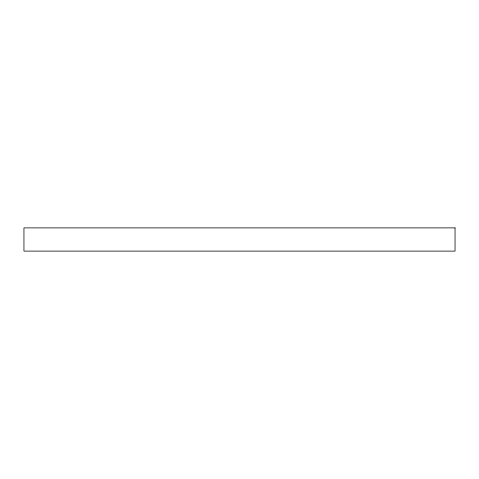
<?xml version="1.0" encoding="UTF-8"?>
<svg xmlns="http://www.w3.org/2000/svg" width="479" height="479" viewBox="0 0 479 479"><rect width="100%" height="100%" fill="white"/><g stroke="black" fill="none" stroke-linecap="round" stroke-linejoin="round"><path stroke-width="0.72" d="M455.05 227.89L23.95 227.89L23.95 251.11L455.05 251.11L455.05 227.89"/></g></svg>
